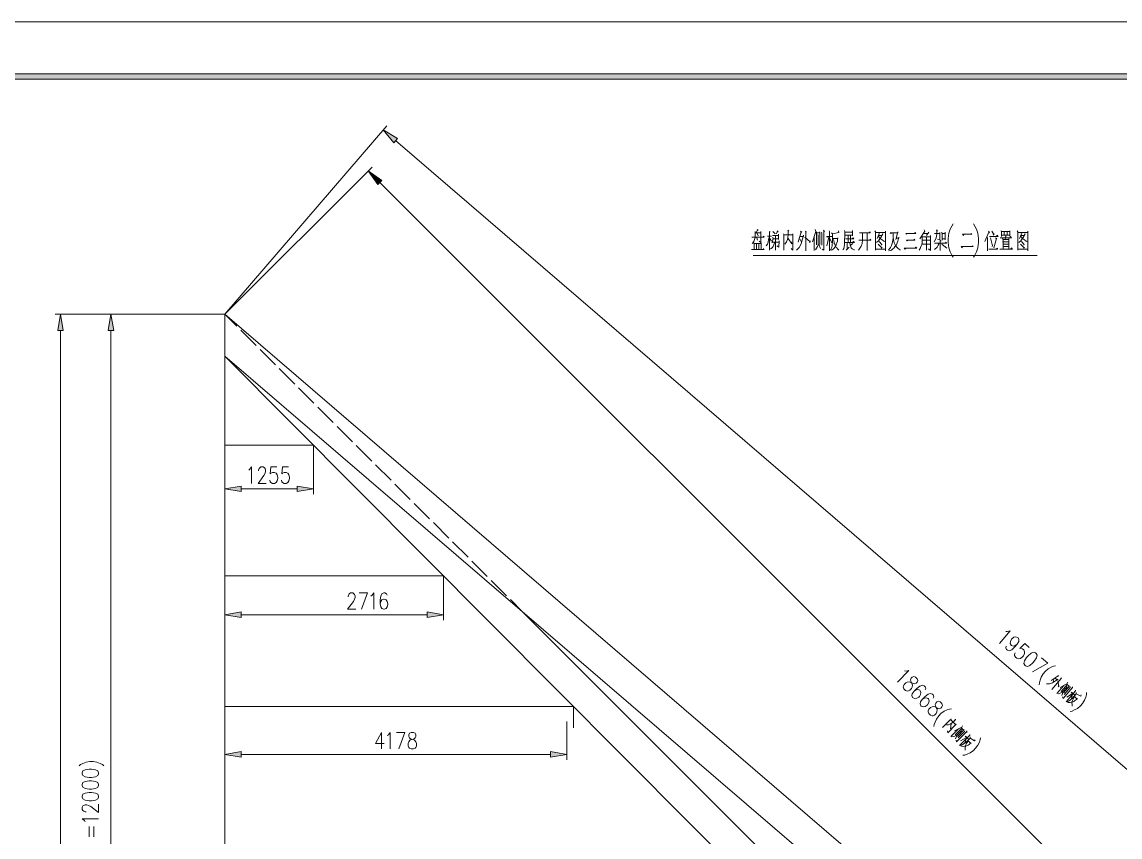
# Model space of a CAD drawing. Header units: millimetres. Extents: x 0 to 829, y 0 to 586.
# Drawn here: x 455.3 to 654, y 438.1 to 585.6 of the extents above; entities that cross this region are included whole.
import ezdxf

# ---------------------------------------------------------------- set-up
doc = ezdxf.new("R2010")
doc.units = ezdxf.units.MM

msp = doc.modelspace()

# ---------------------------------------------------------------- hatches: boundary and pattern name
h = msp.add_hatch(color=0)
h.dxf.hatch_style = 2
h.paths.add_polyline_path([(819.788528, 576.266028), (818.80075, 575.281778), (25.142472, 575.281778), (24.154694, 576.266028)])
h = msp.add_hatch(color=0)
h.dxf.hatch_style = 2
h.paths.add_polyline_path([(523.232944, 564.522056), (520.66825, 566.077806), (522.590889, 563.774167)])
h = msp.add_hatch(color=0)
h.dxf.hatch_style = 2
h.paths.add_polyline_path([(520.3825, 556.933806), (517.941278, 558.676528), (519.684, 556.235306)])
h = msp.add_hatch(color=0)
h.dxf.hatch_style = 2
h.paths.add_polyline_path([(461.74025, 529.766389), (462.234139, 532.722667), (462.728028, 529.766389)])
h = msp.add_hatch(color=0)
h.dxf.hatch_style = 2
h.paths.add_polyline_path([(470.880722, 529.759333), (471.371083, 532.719139), (471.864972, 529.759333)])
h = msp.add_hatch(color=0)
h.dxf.hatch_style = 2
h.paths.add_polyline_path([(494.957806, 501.625306), (492.001528, 501.134944), (494.957806, 500.641056)])
h = msp.add_hatch(color=0)
h.dxf.hatch_style = 2
h.paths.add_polyline_path([(505.057833, 501.625306), (508.014111, 501.134944), (505.057833, 500.641056)])
h = msp.add_hatch(color=0)
h.dxf.hatch_style = 2
h.paths.add_polyline_path([(494.957806, 478.832333), (492.001528, 478.338444), (494.957806, 477.844556)])
h = msp.add_hatch(color=0)
h.dxf.hatch_style = 2
h.paths.add_polyline_path([(528.598694, 478.832333), (531.554972, 478.338444), (528.598694, 477.844556)])
h = msp.add_hatch(color=0)
h.dxf.hatch_style = 2
h.paths.add_polyline_path([(494.957806, 453.559333), (492.001528, 453.065444), (494.957806, 452.571556)])
h = msp.add_hatch(color=0)
h.dxf.hatch_style = 2
h.paths.add_polyline_path([(550.968333, 453.559333), (553.928139, 453.065444), (550.968333, 452.571556)])

# ---------------------------------------------------------------- linework, layer by layer
at = {"color": 0, "lineweight": 0}
for points in [[(0, 0), (0, 585.632278), (829.154778, 585.632278), (829.154778, 0)], [(819.788528, 576.266028), (818.80075, 575.281778), (25.142472, 575.281778), (24.154694, 576.266028)], [(523.232944, 564.522056), (520.66825, 566.077806), (522.590889, 563.774167)], [(520.3825, 556.933806), (517.941278, 558.676528), (519.684, 556.235306)], [(461.74025, 529.766389), (462.234139, 532.722667), (462.728028, 529.766389)], [(470.880722, 529.759333), (471.371083, 532.719139), (471.864972, 529.759333)], [(494.957806, 501.625306), (492.001528, 501.134944), (494.957806, 500.641056)], [(505.057833, 501.625306), (508.014111, 501.134944), (505.057833, 500.641056)], [(494.957806, 478.832333), (492.001528, 478.338444), (494.957806, 477.844556)], [(528.598694, 478.832333), (531.554972, 478.338444), (528.598694, 477.844556)], [(638.71475, 471.466333), (638.383139, 471.568639), (637.945694, 471.385194), (637.409472, 470.919528), (637.130778, 470.5985), (636.753306, 469.99525), (636.636889, 469.536639), (636.785056, 469.226194), (636.947333, 469.088611), (637.278944, 468.986306), (637.712861, 469.16975), (638.252611, 469.635417), (638.527778, 469.956444), (638.908778, 470.559694), (639.021667, 471.014778), (638.8735, 471.32875)], [(617.022444, 467.028389), (616.697889, 467.151861), (616.42625, 467.028389), (616.225167, 466.827306), (616.101694, 466.552139), (616.151083, 466.305194), (616.348639, 465.906556), (616.475639, 465.582), (616.42625, 465.23275), (616.29925, 464.961111), (616.002917, 464.66125), (615.72775, 464.537778), (615.554889, 464.513083), (615.230333, 464.636556), (614.930472, 464.936417), (614.807, 465.257444), (614.831694, 465.433833), (614.955167, 465.705472), (615.255028, 466.005333), (615.530194, 466.128806), (615.875917, 466.181722), (616.200472, 466.054722), (616.599111, 465.857167), (616.849583, 465.807778), (617.121222, 465.93125), (617.322306, 466.132333), (617.445778, 466.403972), (617.322306, 466.728528)], [(621.50625, 462.548111), (621.181694, 462.671583), (620.906528, 462.548111), (620.708972, 462.347028), (620.5855, 462.071861), (620.634889, 461.824917), (620.832444, 461.426278), (620.959444, 461.101722), (620.906528, 460.752472), (620.783056, 460.480833), (620.486722, 460.180972), (620.211556, 460.0575), (620.038694, 460.032806), (619.714139, 460.156278), (619.414278, 460.456139), (619.290806, 460.777167), (619.3155, 460.953556), (619.438972, 461.225194), (619.738833, 461.525056), (620.010472, 461.648528), (620.359722, 461.701444), (620.684278, 461.574444), (621.082917, 461.376889), (621.329861, 461.3275), (621.605028, 461.450972), (621.802583, 461.652056), (621.929583, 461.923694), (621.802583, 462.24825)], [(525.709444, 457.0095), (525.391944, 456.868389), (525.286111, 456.586167), (525.286111, 456.303944), (525.391944, 456.02525), (525.603611, 455.884139), (526.026944, 455.743028), (526.344444, 455.601917), (526.556111, 455.319694), (526.661944, 455.037472), (526.661944, 454.614139), (526.556111, 454.331917), (526.450278, 454.194333), (526.132778, 454.053222), (525.709444, 454.053222), (525.391944, 454.194333), (525.286111, 454.331917), (525.180278, 454.614139), (525.180278, 455.037472), (525.286111, 455.319694), (525.497778, 455.601917), (525.815278, 455.743028), (526.238611, 455.884139), (526.450278, 456.02525), (526.556111, 456.303944), (526.556111, 456.586167), (526.450278, 456.868389), (526.132778, 457.0095)], [(494.957806, 453.559333), (492.001528, 453.065444), (494.957806, 452.571556)], [(550.968333, 453.559333), (553.928139, 453.065444), (550.968333, 452.571556)], [(466.160556, 449.530611), (466.301667, 449.213111), (466.725, 449.001444), (467.430556, 448.899139), (467.850361, 448.899139), (468.555917, 449.001444), (468.97925, 449.213111), (469.120361, 449.530611), (469.120361, 449.742278), (468.97925, 450.059778), (468.555917, 450.271444), (467.850361, 450.377278), (467.430556, 450.377278), (466.725, 450.271444), (466.301667, 450.059778), (466.160556, 449.742278)], [(466.160556, 447.417472), (466.301667, 447.1035), (466.725, 446.891833), (467.430556, 446.786), (467.850361, 446.786), (468.555917, 446.891833), (468.97925, 447.1035), (469.120361, 447.417472), (469.120361, 447.629139), (468.97925, 447.946639), (468.555917, 448.158306), (467.850361, 448.264139), (467.430556, 448.264139), (466.725, 448.158306), (466.301667, 447.946639), (466.160556, 447.629139)], [(466.160556, 445.304333), (466.301667, 444.990361), (466.725, 444.778694), (467.430556, 444.672861), (467.850361, 444.672861), (468.555917, 444.778694), (468.97925, 444.990361), (469.120361, 445.304333), (469.120361, 445.516), (468.97925, 445.8335), (468.555917, 446.045167), (467.850361, 446.151), (467.430556, 446.151), (466.725, 446.045167), (466.301667, 445.8335), (466.160556, 445.516)]]:
    msp.add_lwpolyline(points, close=True, dxfattribs=at)
for points in [[(491.994472, 532.722667), (521.310306, 566.825694)], [(752.210417, 367.026472), (522.911917, 564.148111)], [(491.998, 532.719139), (518.63625, 559.3715)], [(520.03325, 556.584556), (716.957333, 359.791)], [(623.838111, 549.070389), (623.573528, 548.692917), (623.308944, 548.132), (623.047889, 547.380583), (622.917361, 546.438667), (622.917361, 545.690778), (623.047889, 544.748861), (623.308944, 543.997444), (623.573528, 543.436528), (623.838111, 543.059056)], [(627.517583, 549.070389), (627.778639, 548.692917), (628.043222, 548.132), (628.304278, 547.380583), (628.438333, 546.438667), (628.438333, 545.690778), (628.304278, 544.748861), (628.043222, 543.997444), (627.778639, 543.436528), (627.517583, 543.059056)], [(587.360889, 546.660917), (589.5975, 546.660917), (589.484611, 546.858472), (589.403472, 546.622111)], [(587.995889, 547.6875), (587.995889, 547.451139), (587.967667, 546.622111), (587.886528, 546.227), (587.745417, 545.913028), (587.47025, 545.556722)], [(588.024111, 547.451139), (588.990722, 547.451139), (588.990722, 547.726306), (588.990722, 545.715472), (588.74025, 545.951833)], [(588.3275, 548.082611), (588.518, 547.923861), (588.436861, 548.001472), (588.189917, 547.489944)], [(588.3275, 547.331194), (588.518, 546.897278)], [(590.564111, 546.780861), (590.423, 546.265806), (590.341861, 545.793083), (590.204278, 545.4015), (590.01025, 545.122806)], [(590.507667, 547.6875), (590.726389, 547.648694), (590.588806, 547.648694), (590.588806, 544.336111), (590.588806, 546.858472), (590.204278, 546.858472), (590.948639, 546.858472)], [(591.142667, 546.978417), (592.190417, 546.978417), (592.190417, 547.214778), (592.190417, 546.227), (592.190417, 546.38575), (591.170889, 546.38575), (591.693, 546.38575), (591.693, 546.939611), (591.693, 544.336111), (591.693, 545.754278), (591.142667, 545.754278), (592.303306, 545.754278)], [(591.199111, 547.726306), (591.583639, 547.292389)], [(591.996389, 547.84625), (592.1375, 547.648694), (592.052833, 547.726306), (591.777667, 547.253583)], [(593.128806, 547.292389), (593.241694, 547.056028)], [(593.157028, 544.297306), (593.157028, 547.094833), (594.839778, 547.094833), (594.839778, 547.253583), (594.839778, 544.336111), (594.483472, 544.611278)], [(593.876694, 547.962667), (594.067194, 547.803917), (593.957833, 547.84625), (593.986056, 547.094833), (593.929611, 546.622111), (593.848472, 546.227), (593.682667, 545.835417), (593.379278, 545.440306)], [(596.138, 546.819667), (596.720083, 546.819667), (596.744778, 547.056028), (596.578972, 546.346944), (596.332028, 545.479111), (595.972194, 544.808833), (595.503, 544.336111)], [(596.222667, 547.765111), (596.413167, 547.567556), (596.332028, 547.648694), (595.806389, 545.754278)], [(596.99525, 546.699722), (597.933639, 545.835417), (597.961861, 545.990639), (597.905417, 545.676667)], [(597.048167, 547.765111), (597.298639, 547.648694), (597.189278, 547.6875), (597.189278, 544.177361)], [(598.843806, 548.043806), (598.953167, 547.726306), (598.374611, 545.835417)], [(598.678, 546.819667), (598.678, 544.254972)], [(599.313, 547.175972), (599.422361, 546.978417), (599.422361, 545.556722), (599.369444, 545.281556), (599.284778, 544.967583), (599.118972, 544.688889), (598.90025, 544.374917)], [(599.118972, 547.648694), (599.118972, 545.281556)], [(599.175417, 547.489944), (599.701056, 547.489944)], [(599.701056, 547.648694), (599.701056, 545.359167)], [(600.004444, 547.567556), (600.057361, 547.451139), (600.057361, 545.24275)], [(600.445417, 547.765111), (600.445417, 544.297306), (600.142028, 544.533667)], [(600.336056, 547.923861), (600.554778, 547.648694)], [(601.355583, 546.699722), (600.942833, 545.122806)], [(601.023972, 546.622111), (600.971056, 546.780861), (601.881222, 546.780861)], [(601.383806, 547.803917), (601.468472, 547.6875), (601.468472, 544.177361)], [(602.018806, 547.253583), (602.018806, 545.676667), (601.962361, 545.517917), (601.937667, 545.320361), (601.909444, 545.122806), (601.853, 544.886444), (601.771861, 544.650083), (601.658972, 544.336111)], [(603.066556, 547.803917), (603.151222, 547.52875), (602.018806, 547.253583), (601.824778, 547.489944)], [(604.146056, 547.885056), (604.198972, 547.648694), (604.17075, 545.359167), (604.117833, 544.92525), (604.033167, 544.611278), (603.867361, 544.374917)], [(604.283639, 547.609889), (605.634778, 547.609889), (605.634778, 547.885056), (605.634778, 546.939611), (605.634778, 547.056028), (604.198972, 547.056028)], [(604.80575, 546.897278), (604.80575, 545.715472), (604.227194, 545.715472), (605.966389, 545.715472), (605.800583, 545.913028), (605.691222, 545.754278)], [(605.274944, 546.897278), (605.274944, 545.754278)], [(607.458639, 547.451139), (607.430417, 547.451139), (607.430417, 546.583306), (607.430417, 546.110583), (607.373972, 545.556722), (607.179944, 545.045194), (606.823639, 544.491333), (606.682528, 544.336111)], [(606.904778, 547.451139), (608.809778, 547.451139), (608.781556, 547.648694), (608.643972, 547.489944)], [(608.284139, 547.451139), (608.284139, 544.254972)], [(609.638806, 547.803917), (609.804611, 547.648694), (609.804611, 544.297306), (609.804611, 544.533667), (611.596722, 544.533667), (611.596722, 544.216167), (611.596722, 547.765111), (611.596722, 547.52875), (609.804611, 547.52875)], [(610.383167, 546.978417), (610.937028, 546.978417), (611.099306, 547.253583), (610.852361, 546.780861), (610.548972, 546.38575), (610.302028, 546.029444), (609.942194, 545.715472)], [(610.383167, 547.37), (610.52075, 547.214778), (610.467833, 547.292389), (610.051556, 546.424556)], [(610.326722, 546.819667), (610.605417, 546.463361), (610.961722, 546.188194), (611.265111, 545.951833), (611.543806, 545.835417)], [(613.004306, 547.451139), (613.004306, 546.819667), (612.951389, 546.463361), (612.923167, 546.149389), (612.866722, 545.835417), (612.785583, 545.517917), (612.676222, 545.161611), (612.510417, 544.808833), (612.397528, 544.611278), (612.150583, 544.374917)], [(613.529944, 546.505694), (613.999139, 546.505694), (613.999139, 546.660917), (613.833333, 545.951833), (613.723972, 545.637861), (613.558167, 545.320361), (613.364139, 545.045194), (613.170111, 544.770028), (612.866722, 544.491333), (612.648, 544.336111), (612.207028, 544.216167)], [(612.648, 547.489944), (612.563333, 547.37), (612.453972, 547.489944), (613.805111, 547.489944), (613.805111, 547.648694), (613.4735, 546.265806), (613.586389, 546.505694)], [(615.434944, 547.37), (615.353806, 547.214778), (615.269139, 547.37), (617.064778, 547.37), (616.980111, 547.609889), (616.87075, 547.412333)], [(618.084306, 546.939611), (618.250111, 546.742056), (618.250111, 546.110583), (618.221889, 545.835417), (618.197194, 545.637861), (618.14075, 545.359167), (618.056083, 545.084), (617.946722, 544.808833), (617.837361, 544.611278), (617.671556, 544.336111)], [(618.609944, 548.001472), (618.691083, 547.765111), (617.809139, 546.346944)], [(618.278333, 546.742056), (619.714139, 546.742056), (619.714139, 546.978417), (619.714139, 544.254972), (619.354306, 544.572472)], [(618.444139, 547.331194), (619.301389, 547.331194)], [(618.913333, 546.699722), (619.022694, 546.742056), (619.022694, 544.336111)], [(619.41075, 547.567556), (618.998, 546.978417)], [(620.818333, 548.001472), (621.012361, 547.765111), (620.899472, 547.923861), (620.899472, 547.292389), (620.818333, 546.819667), (620.68075, 546.38575), (620.377361, 545.835417)], [(620.486722, 547.331194), (621.396889, 547.331194), (621.396889, 547.52875), (621.396889, 546.188194), (620.984139, 546.308139)], [(621.700278, 547.52875), (621.841389, 547.412333), (621.841389, 546.149389), (621.841389, 546.346944), (622.3635, 546.346944), (622.3635, 546.188194), (622.3635, 547.567556), (622.3635, 547.37), (621.841389, 547.37)], [(625.778389, 547.175972), (625.693722, 546.978417), (625.556139, 547.214778), (627.185972, 547.214778), (627.129528, 547.37), (627.020167, 547.214778)], [(630.241028, 547.765111), (630.435056, 547.489944), (630.322167, 547.567556), (629.549583, 545.874222)], [(630.435056, 546.819667), (631.980222, 546.819667), (631.842639, 547.056028), (631.705056, 546.897278)], [(630.847806, 547.765111), (631.207639, 547.133639), (631.264083, 547.253583), (631.098278, 547.017222)], [(632.340056, 546.583306), (634.410861, 546.583306), (634.297972, 546.780861), (634.160389, 546.660917)], [(632.449417, 547.803917), (632.587, 547.765111), (632.587, 546.819667), (632.587, 547.017222), (634.103944, 547.017222), (634.103944, 546.858472), (634.103944, 547.84625), (634.103944, 547.6875), (632.587, 547.6875), (633.056194, 547.6875), (633.056194, 547.017222)], [(633.331361, 547.017222), (633.44425, 546.780861), (633.359583, 546.897278), (633.222, 546.265806)], [(633.610056, 547.648694), (633.610056, 547.094833)], [(635.402167, 547.803917), (635.567972, 547.648694), (635.567972, 544.297306), (635.567972, 544.533667), (637.363611, 544.533667), (637.363611, 544.216167), (637.363611, 547.765111), (637.363611, 547.52875), (635.567972, 547.52875)], [(636.150056, 546.978417), (636.700389, 546.978417), (636.866194, 547.253583), (636.61925, 546.780861), (636.315861, 546.38575), (636.065389, 546.029444), (635.705556, 545.715472)], [(636.150056, 547.37), (636.287639, 547.214778), (636.231194, 547.292389), (635.818444, 546.424556)], [(636.093611, 546.819667), (636.368778, 546.463361), (636.728611, 546.188194), (637.032, 545.951833), (637.307167, 545.835417)], [(587.720722, 545.676667), (587.801861, 545.556722), (587.801861, 544.452528), (587.304444, 544.452528), (589.5975, 544.452528), (588.242833, 544.452528), (588.242833, 545.517917), (587.830083, 545.517917), (589.100083, 545.517917), (588.659111, 545.517917), (588.659111, 544.491333), (588.659111, 544.413722), (588.659111, 544.452528), (589.100083, 544.452528), (589.100083, 545.637861), (589.100083, 544.452528), (589.569278, 544.452528), (589.484611, 544.611278), (589.431694, 544.413722)], [(588.271056, 546.5445), (588.436861, 546.149389)], [(590.64525, 546.463361), (590.920417, 545.951833)], [(591.5025, 545.676667), (591.389611, 545.320361), (591.223806, 544.967583), (591.058, 544.731222), (590.782833, 544.572472)], [(591.114444, 546.622111), (591.223806, 546.505694), (591.086222, 545.676667)], [(592.356222, 546.029444), (592.303306, 544.847639), (591.91525, 545.084)], [(593.986056, 546.424556), (594.621056, 545.479111), (594.649278, 545.595528), (594.511694, 545.754278), (594.511694, 545.715472), (594.511694, 545.637861)], [(596.085083, 546.346944), (596.388472, 545.754278)], [(599.507028, 545.359167), (599.810417, 544.650083)], [(601.493167, 546.463361), (601.853, 545.676667)], [(602.928972, 546.583306), (602.90075, 546.188194), (602.876056, 545.951833), (602.791389, 545.676667), (602.734944, 545.440306), (602.682028, 545.281556), (602.544444, 545.084), (602.406861, 544.886444), (602.26575, 544.688889), (602.099944, 544.533667), (601.909444, 544.374917), (601.771861, 544.336111)], [(602.018806, 546.424556), (602.876056, 546.424556)], [(602.184611, 546.227), (602.241056, 545.990639), (602.26575, 545.754278), (602.322194, 545.556722), (602.406861, 545.4015), (602.459778, 545.203944), (602.572667, 545.006389), (602.682028, 544.808833), (602.819611, 544.688889), (602.90075, 544.572472), (603.041861, 544.452528), (603.151222, 544.297306)], [(604.336556, 546.38575), (605.828806, 546.38575), (605.719444, 546.583306), (605.606556, 546.424556)], [(604.639944, 545.715472), (604.639944, 544.491333), (604.449444, 544.297306), (604.999778, 544.847639)], [(605.691222, 545.556722), (605.193806, 545.161611), (605.109139, 545.637861), (605.222028, 545.084), (605.359611, 544.770028), (605.553639, 544.572472), (605.88525, 544.374917), (605.938167, 544.452528), (605.88525, 544.297306)], [(606.738972, 546.149389), (608.919139, 546.149389), (608.866222, 546.308139), (608.728639, 546.110583)], [(610.273806, 545.440306), (610.937028, 544.731222), (610.989944, 544.847639), (610.880583, 544.650083)], [(610.467833, 545.874222), (610.908806, 545.359167), (610.937028, 545.440306), (610.852361, 545.24275)], [(612.951389, 546.583306), (613.06075, 546.308139), (613.117194, 545.951833), (613.170111, 545.637861), (613.283, 545.4015), (613.4735, 545.045194), (613.667528, 544.847639), (613.861556, 544.611278), (614.221389, 544.413722), (614.33075, 544.374917), (614.136722, 544.374917)], [(615.240917, 544.650083), (615.103333, 544.533667), (614.993972, 544.688889), (617.230583, 544.688889), (617.093, 544.847639), (616.980111, 544.688889)], [(615.60075, 546.149389), (615.519611, 545.990639), (615.406722, 546.149389), (616.927194, 546.149389), (616.814306, 546.308139), (616.704944, 546.149389)], [(618.278333, 545.440306), (619.629472, 545.440306)], [(618.306556, 546.110583), (619.657694, 546.110583)], [(621.121722, 545.595528), (621.231083, 545.4015), (621.121722, 545.203944), (620.927694, 544.847639), (620.4585, 544.452528)], [(620.486722, 545.595528), (622.638667, 545.595528), (622.557528, 545.793083), (622.448167, 545.637861)], [(621.453333, 546.110583), (621.647361, 545.990639), (621.509778, 546.029444), (621.509778, 544.254972)], [(621.784944, 545.440306), (622.169472, 545.122806), (622.695111, 544.688889)], [(625.527917, 544.92525), (625.390333, 544.770028), (625.280972, 544.967583), (627.461139, 544.967583), (627.38, 545.122806), (627.267111, 544.967583)], [(630.075222, 546.622111), (630.075222, 544.216167)], [(630.322167, 544.533667), (631.870861, 544.533667), (631.842639, 544.688889), (631.705056, 544.572472)], [(630.572639, 546.5445), (630.932472, 545.084), (630.932472, 545.203944), (630.876028, 545.006389)], [(631.511028, 546.583306), (631.757972, 546.38575), (631.676833, 546.424556), (631.207639, 544.770028)], [(632.311833, 544.533667), (634.576667, 544.533667), (634.435556, 544.731222), (634.297972, 544.572472)], [(632.781028, 546.424556), (632.862167, 546.227), (632.862167, 544.572472), (632.862167, 546.227), (633.913444, 546.227), (633.913444, 546.463361), (633.913444, 544.572472), (633.913444, 545.835417), (632.781028, 545.835417), (633.885222, 545.835417)], [(632.837472, 545.4015), (633.885222, 545.4015)], [(632.837472, 545.006389), (633.857, 545.006389)], [(636.037167, 545.440306), (636.700389, 544.731222), (636.756833, 544.847639), (636.643944, 544.650083)], [(636.231194, 545.874222), (636.672167, 545.359167), (636.700389, 545.440306), (636.61925, 545.24275)], [(639.039306, 543.387139), (587.621944, 543.387139)], [(491.994472, 532.722667), (461.249889, 532.722667)], [(491.998, 532.719139), (470.386833, 532.719139)], [(491.994472, 532.722667), (725.780306, 331.745167)], [(491.994472, 532.722667), (494.171111, 530.546028)], [(491.994472, 525.159111), (491.994472, 532.722667)], [(462.234139, 529.766389), (462.234139, 327.765833)], [(471.371083, 346.378389), (471.371083, 529.759333)], [(494.869611, 529.847528), (497.660083, 527.060583)], [(491.994472, 525.159111), (684.424167, 331.745167)], [(491.994472, 525.155583), (717.183111, 331.745167)], [(492.001528, 525.152056), (492.001528, 324.809556)], [(498.355056, 526.365611), (501.145528, 523.575139)], [(501.844028, 522.880167), (504.6345, 520.093222)], [(505.329472, 519.394722), (508.119944, 516.607778)], [(508.818444, 515.909278), (511.605389, 513.122333)], [(512.303889, 512.427361), (515.094361, 509.636889)], [(505.915083, 509.054806), (492.001528, 509.054806)], [(503.816056, 509.054806), (508.014111, 509.054806)], [(508.014111, 509.054806), (508.014111, 505.17425)], [(515.792861, 508.941917), (518.579806, 506.154972)], [(492.001528, 505.220111), (492.001528, 500.147167)], [(496.308944, 504.514556), (496.520611, 504.655667), (496.838111, 505.079), (496.838111, 502.119194)], [(498.104583, 504.373444), (498.104583, 504.514556), (498.210417, 504.796778), (498.31625, 504.937889), (498.527917, 505.079), (498.95125, 505.079), (499.162917, 504.937889), (499.26875, 504.796778), (499.374583, 504.514556), (499.374583, 504.232333), (499.26875, 503.950111), (499.057083, 503.526778), (497.99875, 502.119194), (499.480417, 502.119194)], [(501.381889, 505.079), (500.323556, 505.079), (500.217722, 503.809), (500.323556, 503.950111), (500.641056, 504.091222), (500.958556, 504.091222), (501.276056, 503.950111), (501.487722, 503.667889), (501.593556, 503.244556), (501.593556, 502.965861), (501.487722, 502.542528), (501.276056, 502.260306), (500.958556, 502.119194), (500.641056, 502.119194), (500.323556, 502.260306), (500.217722, 502.401417), (500.111889, 502.683639)], [(503.495028, 505.079), (502.436694, 505.079), (502.330861, 503.809), (502.436694, 503.950111), (502.754194, 504.091222), (503.071694, 504.091222), (503.389194, 503.950111), (503.597333, 503.667889), (503.703167, 503.244556), (503.703167, 502.965861), (503.597333, 502.542528), (503.389194, 502.260306), (503.071694, 502.119194), (502.754194, 502.119194), (502.436694, 502.260306), (502.330861, 502.401417), (502.225028, 502.683639)], [(508.014111, 505.17425), (508.014111, 500.147167)], [(519.278306, 505.456472), (522.068778, 502.669528)], [(505.057833, 501.134944), (494.957806, 501.134944)], [(522.76375, 501.971028), (525.554222, 499.184083)], [(526.252722, 498.489111), (529.039667, 495.698639)], [(529.738167, 495.003667), (532.528639, 492.216722)], [(533.227139, 491.518222), (536.014083, 488.731278)], [(536.712583, 488.032778), (539.503056, 485.245833)], [(527.356917, 485.394), (492.001528, 485.394)], [(527.356917, 485.394), (531.554972, 485.394)], [(531.554972, 485.394), (531.554972, 481.513444)], [(540.198028, 484.550861), (542.9885, 481.760389)], [(514.300611, 481.576944), (514.300611, 481.718056), (514.406444, 482.000278), (514.512278, 482.141389), (514.723944, 482.2825), (515.147278, 482.2825), (515.358944, 482.141389), (515.464778, 482.000278), (515.570611, 481.718056), (515.570611, 481.435833), (515.464778, 481.157139), (515.253111, 480.733806), (514.194778, 479.326222), (515.676444, 479.326222)], [(516.307917, 482.2825), (517.786056, 482.2825), (516.73125, 479.326222)], [(518.421056, 481.718056), (518.632722, 481.859167), (518.950222, 482.2825), (518.950222, 479.326222)], [(521.380861, 481.859167), (521.275028, 482.141389), (520.957528, 482.2825), (520.745861, 482.2825), (520.428361, 482.141389), (520.216694, 481.718056), (520.110861, 481.016028), (520.110861, 480.310472), (520.216694, 479.746028), (520.428361, 479.463806), (520.745861, 479.326222), (520.851694, 479.326222), (521.169194, 479.463806), (521.380861, 479.746028), (521.486694, 480.169361), (521.486694, 480.310472), (521.380861, 480.733806), (521.169194, 481.016028), (520.851694, 481.157139), (520.745861, 481.157139), (520.428361, 481.016028), (520.216694, 480.733806), (520.110861, 480.310472)], [(531.554972, 481.513444), (531.554972, 477.354194)], [(543.687, 481.065417), (545.863639, 478.888778)], [(492.001528, 477.220139), (492.001528, 479.326222)], [(528.598694, 478.338444), (494.957806, 478.338444)], [(545.863639, 478.888778), (690.65775, 334.189917)], [(633.38075, 475.308083), (633.63475, 475.279861), (634.149806, 475.39275), (632.220111, 473.149083)], [(635.426861, 472.993861), (635.074083, 472.739861), (634.728361, 472.665778), (634.39675, 472.764556), (634.315611, 472.835111), (634.167444, 473.145556), (634.192139, 473.498333), (634.386167, 473.886389), (634.477889, 473.99575), (634.834194, 474.246222), (635.179917, 474.320306), (635.511528, 474.221528), (635.589139, 474.1545), (635.740833, 473.840528), (635.716139, 473.48775), (635.426861, 472.993861), (634.96825, 472.457639), (634.432028, 471.991972), (633.994583, 471.812056), (633.662972, 471.910833), (633.500694, 472.048417), (633.352528, 472.362389), (633.458361, 472.644611)], [(637.592917, 472.432944), (636.792111, 473.120861), (635.885472, 472.228333), (636.058333, 472.267139), (636.389944, 472.164833), (636.629833, 471.960222), (636.778, 471.64625), (636.756833, 471.293472), (636.559278, 470.905417), (636.375833, 470.690222), (636.019528, 470.43975), (635.677333, 470.365667), (635.345722, 470.464444), (635.105833, 470.669056), (634.957667, 470.983028), (634.96825, 471.159417), (635.070556, 471.441639)], [(639.836583, 470.50325), (640.958417, 469.540167), (638.227917, 467.984417)], [(615.053944, 468.196083), (615.304417, 468.146694), (615.826528, 468.220778), (613.734556, 466.128806)], [(642.366, 469.070972), (642.023806, 468.996889), (641.586361, 468.813444), (641.060722, 468.524167), (640.520972, 468.0585), (640.154083, 467.631639), (639.773083, 467.028389), (639.568472, 466.463944), (639.452056, 466.005333), (639.427361, 465.652556)], [(642.845778, 467.370583), (642.866944, 467.158917), (642.852833, 467.247111), (641.607528, 466.442778)], [(618.740472, 464.710639), (618.863944, 464.985806), (618.740472, 465.310361), (618.592306, 465.458528), (618.26775, 465.582), (617.819722, 465.433833), (617.248222, 465.0105), (616.747278, 464.513083), (616.42625, 464.040361), (616.376861, 463.691111), (616.500333, 463.366556), (616.574417, 463.292472), (616.898972, 463.169), (617.248222, 463.218389), (617.622167, 463.440639), (617.720944, 463.542944), (617.943194, 463.913361), (617.992583, 464.262611), (617.869111, 464.587167), (617.795028, 464.66125), (617.470472, 464.784722), (617.121222, 464.735333), (616.747278, 464.513083)], [(642.330722, 466.876694), (642.6835, 466.573306), (642.817556, 466.69325), (642.369528, 466.37575), (641.7945, 466.012389), (641.247694, 465.818361), (640.729111, 465.797194)], [(643.35025, 466.936667), (643.441972, 466.739111), (643.396111, 466.82025), (641.678083, 464.823528)], [(642.066139, 466.636806), (641.963833, 466.139389)], [(643.879417, 465.546722), (642.627056, 464.086222)], [(642.796389, 466.361639), (642.944556, 465.373861), (643.036278, 465.451472), (642.849306, 465.299778)], [(644.440333, 465.416194), (644.412111, 465.243333), (643.717139, 464.439), (643.547806, 464.308472), (643.343194, 464.174417), (643.106833, 464.103861), (642.817556, 464.040361)], [(644.577917, 466.1535), (644.489722, 465.917139), (643.212667, 465.144556)], [(644.553222, 465.786611), (643.396111, 464.439)], [(645.417528, 465.158667), (643.720667, 463.183111), (643.653639, 463.479444)], [(644.906, 465.483222), (643.787694, 464.181472)], [(645.054167, 465.278611), (645.029472, 465.179833), (643.949972, 463.923944)], [(644.510889, 465.666667), (644.828389, 465.3915)], [(645.428111, 465.306833), (645.428111, 465.031667)], [(620.23625, 463.218389), (620.359722, 463.493556), (620.23625, 463.814583), (620.084556, 463.966278), (619.763528, 464.08975), (619.311972, 463.941583), (618.740472, 463.51825), (618.243056, 463.017306), (617.9185, 462.544583), (617.869111, 462.195333), (617.996111, 461.874306), (618.070194, 461.800222), (618.39475, 461.673222), (618.740472, 461.722611), (619.114417, 461.948389), (619.213194, 462.047167), (619.438972, 462.421111), (619.488361, 462.770361), (619.364889, 463.094917), (619.290806, 463.169), (618.96625, 463.292472), (618.617, 463.243083), (618.243056, 463.017306)], [(643.671278, 464.28025), (643.509, 463.719333)], [(646.010194, 464.689472), (646.003139, 464.580111), (644.285111, 462.583389)], [(645.452806, 464.075639), (644.42975, 463.394778)], [(646.126611, 464.043889), (645.354028, 463.144306), (645.244667, 463.084333), (645.131778, 462.985556), (645.018889, 462.890306), (644.867194, 462.784472), (644.701389, 462.69275), (644.482667, 462.569278)], [(646.352389, 463.183111), (646.14425, 462.974972), (646.010194, 462.855028), (645.82675, 462.742139), (645.678583, 462.636306), (645.565694, 462.572806), (645.385778, 462.534), (645.205861, 462.495194), (645.025944, 462.452861), (644.846028, 462.452861), (644.652, 462.463444), (644.549694, 462.512833)], [(647.971639, 464.252028), (647.950472, 463.89925), (647.834056, 463.440639), (647.625917, 462.876194), (647.248444, 462.272944), (646.881556, 461.846083), (646.341806, 461.380417), (645.816167, 461.091139), (645.378722, 460.907694), (645.036528, 460.833611)], [(645.212917, 464.202639), (645.25525, 464.322583), (645.812639, 463.846333)], [(645.421056, 463.8675), (645.25525, 463.2325)], [(645.727972, 463.373611), (645.643306, 463.207806), (645.544528, 463.059639), (645.481028, 462.918528), (645.456333, 462.784472), (645.392833, 462.643361), (645.364611, 462.474028), (645.336389, 462.304694), (645.361083, 462.163583), (645.354028, 462.054222), (645.378722, 461.916639), (645.371667, 461.768472)], [(645.720917, 463.571167), (646.243028, 463.123139)], [(647.036778, 463.807528), (646.952111, 463.606444), (646.126611, 464.043889), (646.123083, 464.276722)], [(550.897778, 461.733194), (492.001528, 461.733194)], [(550.897778, 461.733194), (555.099361, 461.733194)], [(555.099361, 461.733194), (555.099361, 457.849111)], [(623.548833, 461.302806), (623.199583, 461.253417), (622.751556, 461.101722), (622.201222, 460.854778), (621.629722, 460.431444), (621.231083, 460.032806), (620.80775, 459.457778), (620.560806, 458.910972), (620.412639, 458.462944), (620.359722, 458.113694)], [(492.001528, 459.729417), (492.001528, 452.081194)], [(621.883722, 457.902028), (623.368917, 459.387222), (624.324944, 458.431194), (624.409611, 458.515861), (622.864444, 456.967167), (622.804472, 457.316417)], [(624.23675, 459.440139), (624.264972, 459.246111), (624.222639, 459.330778), (623.838111, 458.918028), (623.555889, 458.699306), (623.301889, 458.537028), (622.9985, 458.420611), (622.6175, 458.385333)], [(623.457111, 459.507167), (623.393611, 459.320194)], [(553.928139, 459.027389), (553.928139, 452.081194)], [(623.485333, 458.561722), (623.344222, 457.697417), (623.421833, 457.746806), (623.428889, 457.909083), (623.407722, 457.887917), (623.365389, 457.845583)], [(624.790611, 457.672722), (623.432417, 456.314528)], [(625.340944, 457.499861), (625.298611, 457.334056), (624.547194, 456.579111), (624.367278, 456.466222), (624.155611, 456.346278), (623.912194, 456.293361), (623.619389, 456.251028)], [(625.534972, 458.226583), (625.429139, 457.997278), (624.095639, 457.323472)], [(625.482056, 457.863222), (624.226167, 456.607333)], [(625.810139, 457.531611), (624.600111, 456.318056)], [(625.940667, 457.316417), (625.912444, 457.224694), (624.741222, 456.053472)], [(625.429139, 457.746806), (625.729, 457.450472)], [(626.318139, 457.319944), (626.296972, 457.044778)], [(520.322528, 457.0095), (519.267722, 455.037472), (520.851694, 455.037472)], [(520.322528, 457.0095), (520.322528, 454.053222)], [(521.377333, 456.445056), (521.589, 456.586167), (521.9065, 457.0095), (521.9065, 454.053222)], [(523.070667, 457.0095), (524.548806, 457.0095), (523.490472, 454.053222)], [(624.49075, 456.427417), (624.286139, 455.880611)], [(626.296972, 457.171778), (624.459, 455.330278), (624.409611, 455.630139)], [(626.850833, 456.66025), (626.836722, 456.550889), (624.977583, 454.688222)], [(626.921389, 456.007611), (626.085306, 455.168), (625.968889, 455.118611), (625.848944, 455.026889), (625.729, 454.938694), (625.57025, 454.843444), (625.400917, 454.765833), (625.168083, 454.66)], [(626.251111, 456.08875), (625.178667, 455.489028)], [(628.777, 456.074639), (628.727611, 455.725389), (628.579444, 455.277361), (628.328972, 454.730556), (627.905639, 454.159056), (627.507, 453.760417), (626.9355, 453.337083), (626.388694, 453.086611), (625.940667, 452.938444), (625.591417, 452.889056)], [(626.20525, 455.884139), (625.990056, 455.26325)], [(626.469833, 455.369083), (626.378111, 455.210333), (626.26875, 455.069222), (626.194667, 454.935167), (626.155861, 454.804639), (626.085306, 454.667056), (626.042972, 454.50125), (626.000639, 454.331917), (626.018278, 454.190806), (626.000639, 454.081444), (626.018278, 453.940333), (625.997111, 453.795694)], [(626.021806, 456.236917), (626.074722, 456.349806), (626.589778, 455.83475)], [(626.480417, 455.566639), (626.96725, 455.079806)], [(627.810389, 455.704222), (627.711611, 455.510194), (626.921389, 456.007611), (626.9355, 456.240444)], [(627.083667, 455.132722), (626.857889, 454.938694), (626.716778, 454.829333), (626.52275, 454.730556), (626.367528, 454.635306), (626.251111, 454.582389), (626.067667, 454.557694), (625.884222, 454.533), (625.704306, 454.504778), (625.524389, 454.515361), (625.330361, 454.540056), (625.231583, 454.600028)], [(465.599639, 451.00875), (465.878333, 451.220417), (466.301667, 451.432083), (466.866111, 451.64375), (467.568139, 451.749583), (468.132583, 451.749583), (468.838139, 451.64375), (469.402583, 451.432083), (469.822389, 451.220417), (470.104611, 451.00875)], [(494.957806, 453.065444), (550.968333, 453.065444)], [(466.866111, 442.665556), (466.725, 442.665556), (466.442778, 442.771389), (466.301667, 442.877222), (466.160556, 443.088889), (466.160556, 443.508694), (466.301667, 443.720361), (466.442778, 443.826194), (466.725, 443.932028), (467.007222, 443.932028), (467.289444, 443.826194), (467.70925, 443.614528), (469.120361, 442.559722), (469.120361, 444.037861)], [(466.725, 440.869917), (466.583889, 441.081583), (466.160556, 441.399083), (469.120361, 441.399083)], [(467.430556, 438.121778), (467.430556, 440.02325)], [(468.273694, 438.121778), (468.273694, 440.02325)]]:
    msp.add_lwpolyline(points, dxfattribs=at)

doc.saveas('drawing.dxf')
